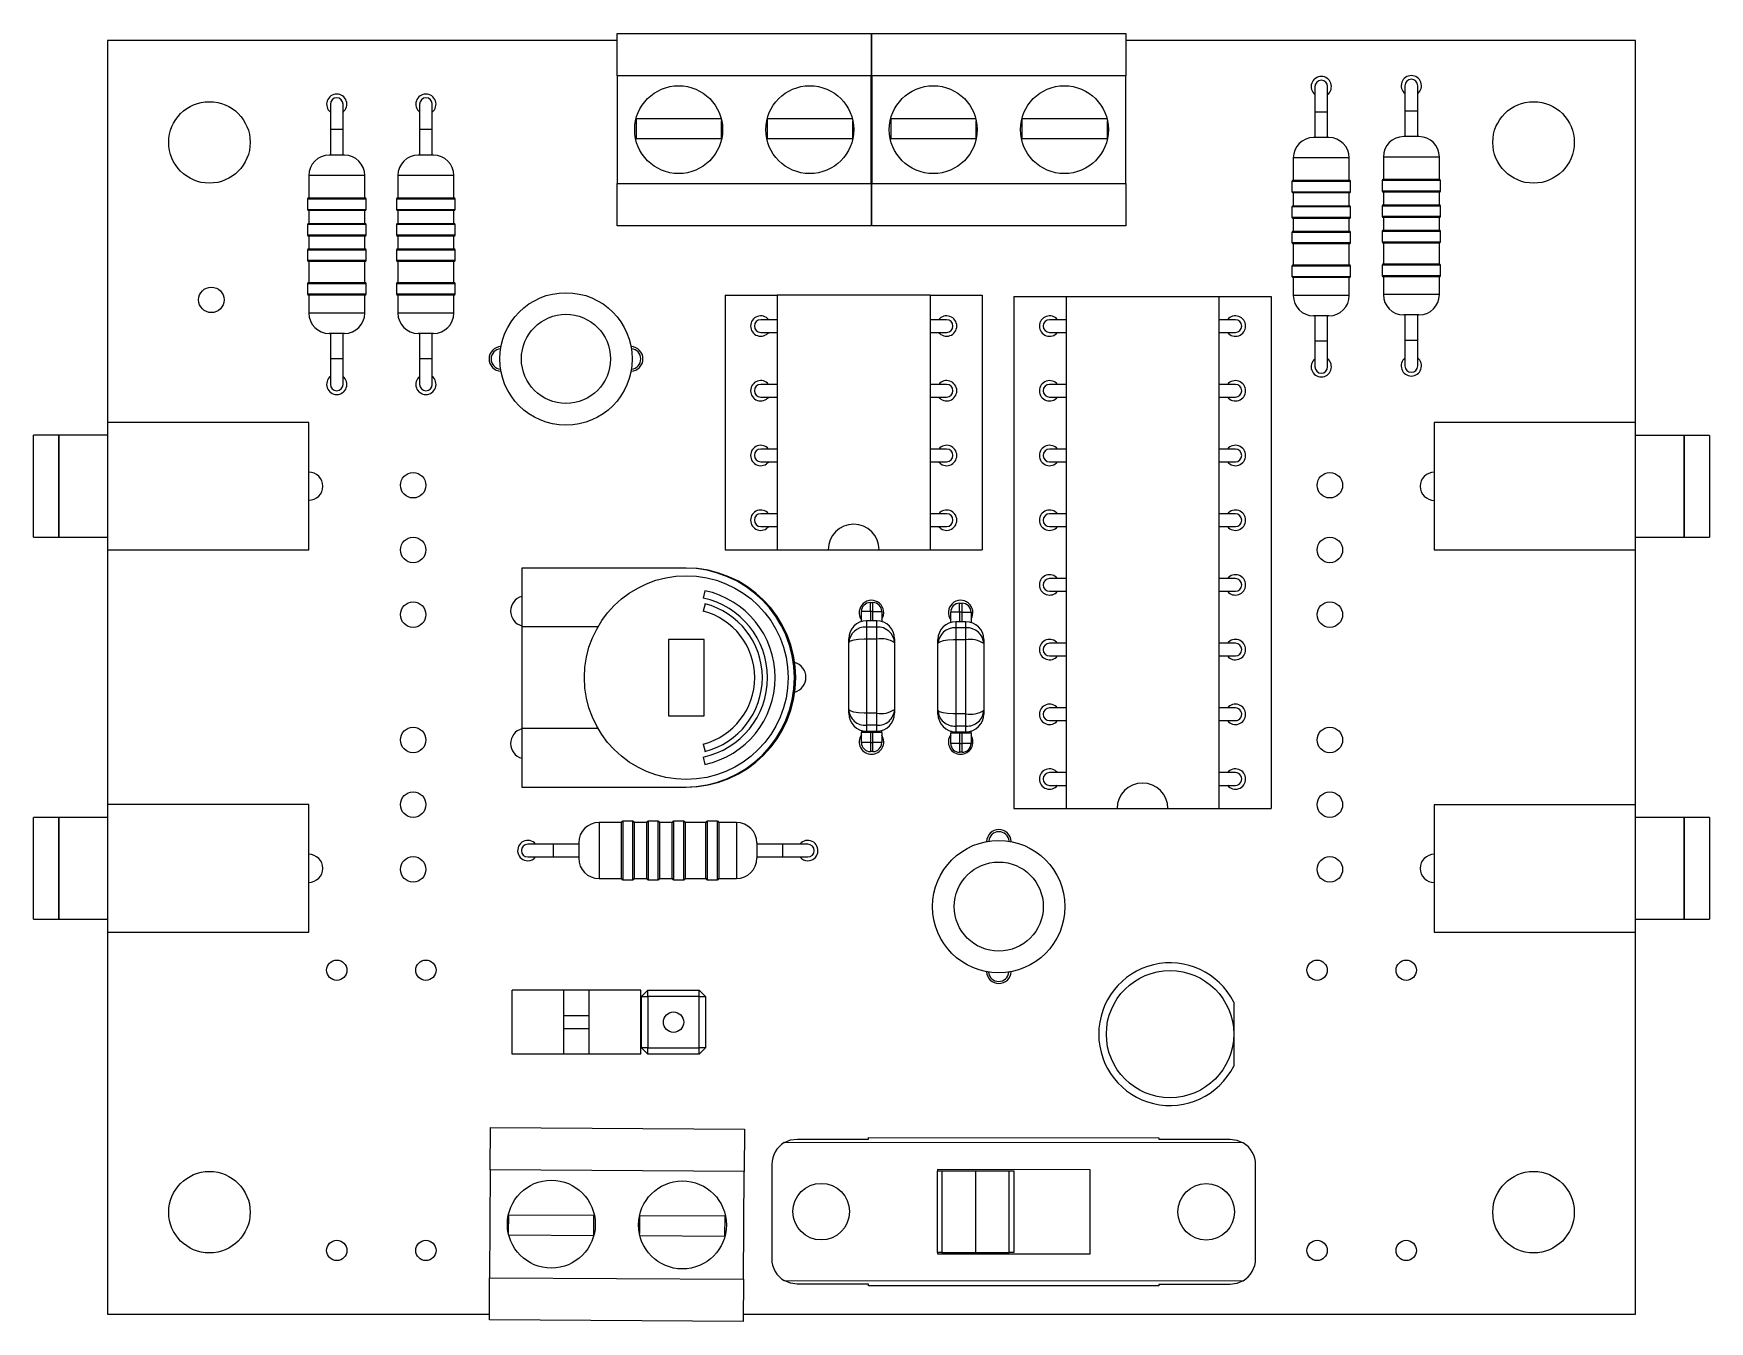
# Model space of a CAD drawing. Extents: x 0 to 119, y 0 to 162.
# Drawn here: x 85.79 to 118.7, y 136.35 to 161.63 of the extents above; entities outside this region: 2.
import ezdxf
from ezdxf.enums import TextEntityAlignment as Align

# ---------------------------------------------------------------- set-up
doc = ezdxf.new("R2010")
doc.units = 0
doc.layers.get('0').update_dxf_attribs({"linetype": 'CONTINUOUS'})

msp = doc.modelspace()

# ---------------------------------------------------------------- linework, layer by layer
at = {"color": 7, "linetype": 'CONTINUOUS'}
for p, q in [((97.248, 161.628), (102.233, 161.628)), ((97.248, 160.8), (97.248, 161.628)), ((102.233, 161.628), (102.233, 160.8)), ((102.248, 160.8), (102.248, 161.628)), ((102.248, 161.628), (107.233, 161.628)), ((107.233, 161.628), (107.233, 160.8)), ((97.248, 161.491), (87.24, 161.491)), ((87.24, 161.491), (87.24, 153.742)), ((102.248, 161.491), (102.233, 161.491)), ((117.24, 161.491), (107.233, 161.491)), ((117.24, 153.74), (117.24, 161.491)), ((102.233, 160.8), (97.248, 160.8)), ((97.248, 160.8), (97.248, 158.681)), ((102.233, 158.681), (102.233, 160.8)), ((107.233, 160.8), (102.248, 160.8)), ((102.248, 160.8), (102.248, 158.681)), ((107.233, 158.681), (107.233, 160.8)), ((112.716, 160.604), (112.716, 160.104)), ((112.966, 160.104), (112.966, 160.604)), ((110.947, 160.586), (110.947, 160.086)), ((111.197, 160.086), (111.197, 160.586)), ((91.615, 160.241), (91.615, 159.741)), ((91.865, 159.741), (91.865, 160.241)), ((93.365, 160.241), (93.365, 159.741)), ((93.615, 159.741), (93.615, 160.241)), ((97.618, 159.956), (97.618, 159.566)), ((99.288, 159.956), (97.618, 159.956)), ((101.863, 159.956), (100.192, 159.956)), ((100.192, 159.956), (100.192, 159.566)), ((104.288, 159.956), (102.618, 159.956)), ((102.618, 159.956), (102.618, 159.566)), ((106.863, 159.956), (105.192, 159.956)), ((105.192, 159.956), (105.192, 159.566)), ((110.947, 160.086), (110.947, 159.586)), ((111.197, 159.586), (111.197, 160.086)), ((112.716, 160.104), (112.716, 159.604)), ((112.966, 159.604), (112.966, 160.104)), ((91.615, 159.741), (91.615, 159.241)), ((91.865, 159.241), (91.865, 159.741)), ((93.365, 159.741), (93.365, 159.241)), ((93.615, 159.241), (93.615, 159.741)), ((99.297, 159.566), (99.297, 159.915)), ((101.872, 159.566), (101.872, 159.915)), ((104.297, 159.566), (104.297, 159.915)), ((106.872, 159.566), (106.872, 159.915)), ((97.618, 159.566), (99.297, 159.566)), ((100.192, 159.566), (101.872, 159.566)), ((102.618, 159.566), (104.297, 159.566)), ((105.192, 159.566), (106.872, 159.566)), ((111.222, 159.586), (110.922, 159.586)), ((112.991, 159.604), (112.691, 159.604)), ((91.89, 159.241), (91.59, 159.241)), ((93.64, 159.241), (93.34, 159.241)), ((110.522, 159.186), (110.522, 158.748)), ((111.622, 158.748), (111.622, 159.186)), ((112.291, 159.204), (112.291, 158.766)), ((113.391, 158.766), (113.391, 159.204)), ((91.19, 158.841), (91.19, 158.402)), ((92.29, 158.402), (92.29, 158.841)), ((92.94, 158.841), (92.94, 158.402)), ((94.04, 158.402), (94.04, 158.841)), ((97.248, 158.681), (102.233, 158.681)), ((97.248, 157.853), (97.248, 158.681)), ((102.233, 158.681), (102.233, 157.853)), ((102.248, 158.681), (107.233, 158.681)), ((102.248, 157.853), (102.248, 158.681)), ((107.233, 158.681), (107.233, 157.853)), ((110.497, 158.723), (110.497, 158.523)), ((110.522, 158.748), (111.622, 158.748)), ((111.647, 158.523), (111.647, 158.723)), ((112.266, 158.741), (112.266, 158.541)), ((112.291, 158.766), (113.391, 158.766)), ((113.416, 158.541), (113.416, 158.741)), ((91.165, 158.377), (91.165, 158.177)), ((91.19, 158.402), (92.29, 158.402)), ((92.315, 158.177), (92.315, 158.377)), ((92.915, 158.377), (92.915, 158.177)), ((92.94, 158.402), (94.04, 158.402)), ((94.065, 158.177), (94.065, 158.377)), ((110.522, 158.498), (110.522, 158.248)), ((111.622, 158.498), (110.522, 158.498)), ((111.622, 158.248), (111.622, 158.498)), ((112.291, 158.516), (112.291, 158.266)), ((113.391, 158.516), (112.291, 158.516)), ((113.391, 158.266), (113.391, 158.516)), ((91.19, 158.152), (91.19, 157.902)), ((92.29, 158.152), (91.19, 158.152)), ((92.29, 157.902), (92.29, 158.152)), ((92.94, 158.152), (92.94, 157.902)), ((94.04, 158.152), (92.94, 158.152)), ((94.04, 157.902), (94.04, 158.152)), ((110.497, 158.223), (110.497, 158.023)), ((110.522, 158.248), (111.622, 158.248)), ((110.522, 157.998), (110.522, 157.748)), ((111.622, 157.998), (110.522, 157.998)), ((111.622, 157.748), (111.622, 157.998)), ((111.647, 158.023), (111.647, 158.223)), ((112.266, 158.241), (112.266, 158.041)), ((112.291, 158.266), (113.391, 158.266)), ((112.291, 158.016), (112.291, 157.766)), ((113.391, 158.016), (112.291, 158.016)), ((113.391, 157.766), (113.391, 158.016)), ((113.416, 158.041), (113.416, 158.241)), ((91.165, 157.877), (91.165, 157.677)), ((91.19, 157.902), (92.29, 157.902)), ((91.19, 157.652), (91.19, 157.402)), ((92.29, 157.652), (91.19, 157.652)), ((92.29, 157.402), (92.29, 157.652)), ((92.315, 157.677), (92.315, 157.877)), ((92.915, 157.877), (92.915, 157.677)), ((92.94, 157.902), (94.04, 157.902)), ((92.94, 157.652), (92.94, 157.402)), ((94.04, 157.652), (92.94, 157.652)), ((94.04, 157.402), (94.04, 157.652)), ((94.065, 157.677), (94.065, 157.877)), ((102.233, 157.853), (97.248, 157.853)), ((107.233, 157.853), (102.248, 157.853)), ((110.497, 157.723), (110.497, 157.523)), ((110.522, 157.748), (111.622, 157.748)), ((111.647, 157.523), (111.647, 157.723)), ((112.266, 157.741), (112.266, 157.541)), ((112.291, 157.766), (113.391, 157.766)), ((113.416, 157.541), (113.416, 157.741)), ((91.165, 157.377), (91.165, 157.177)), ((91.19, 157.402), (92.29, 157.402)), ((92.315, 157.177), (92.315, 157.377)), ((92.915, 157.377), (92.915, 157.177)), ((92.94, 157.402), (94.04, 157.402)), ((94.065, 157.177), (94.065, 157.377)), ((110.522, 157.498), (110.522, 157.086)), ((111.622, 157.498), (110.522, 157.498)), ((111.622, 157.086), (111.622, 157.498)), ((112.291, 157.516), (112.291, 157.104)), ((113.391, 157.516), (112.291, 157.516)), ((113.391, 157.104), (113.391, 157.516)), ((91.19, 157.152), (91.19, 156.741)), ((92.29, 157.152), (91.19, 157.152)), ((92.29, 156.741), (92.29, 157.152)), ((92.94, 157.152), (92.94, 156.741)), ((94.04, 157.152), (92.94, 157.152)), ((94.04, 156.741), (94.04, 157.152)), ((110.497, 157.061), (110.497, 156.861)), ((110.522, 157.086), (111.622, 157.086)), ((111.647, 156.861), (111.647, 157.061)), ((112.266, 157.079), (112.266, 156.879)), ((112.291, 157.104), (113.391, 157.104)), ((113.416, 156.879), (113.416, 157.079)), ((91.165, 156.716), (91.165, 156.516)), ((91.19, 156.741), (92.29, 156.741)), ((92.315, 156.516), (92.315, 156.716)), ((92.915, 156.716), (92.915, 156.516)), ((92.94, 156.741), (94.04, 156.741)), ((94.065, 156.516), (94.065, 156.716)), ((110.522, 156.836), (110.522, 156.486)), ((111.622, 156.836), (110.522, 156.836)), ((111.622, 156.486), (111.622, 156.836)), ((112.291, 156.854), (112.291, 156.504)), ((113.391, 156.854), (112.291, 156.854)), ((113.391, 156.504), (113.391, 156.854)), ((91.19, 156.491), (91.19, 156.141)), ((92.29, 156.491), (91.19, 156.491)), ((92.29, 156.141), (92.29, 156.491)), ((92.94, 156.491), (92.94, 156.141)), ((94.04, 156.491), (92.94, 156.491)), ((94.04, 156.141), (94.04, 156.491)), ((99.365, 156.495), (99.365, 151.495)), ((99.365, 156.495), (100.39, 156.495)), ((100.39, 156.496), (103.39, 156.496)), ((100.39, 156.496), (100.39, 151.496)), ((103.39, 156.496), (103.39, 151.496)), ((103.39, 156.495), (104.415, 156.495)), ((104.415, 156.495), (104.415, 151.495)), ((105.036, 156.464), (106.061, 156.464)), ((105.036, 156.464), (105.036, 146.414)), ((106.061, 156.465), (109.061, 156.465)), ((106.061, 156.465), (106.061, 146.415)), ((109.061, 156.465), (109.061, 146.415)), ((109.061, 156.464), (110.086, 156.464)), ((110.086, 156.464), (110.086, 146.414)), ((100.39, 156.011), (100.065, 156.011)), ((103.715, 156.011), (103.39, 156.011)), ((106.061, 156.01), (105.736, 156.01)), ((109.386, 156.01), (109.061, 156.01)), ((111.222, 156.086), (110.922, 156.086)), ((110.947, 156.086), (110.947, 155.586)), ((111.197, 155.586), (111.197, 156.086)), ((112.991, 156.104), (112.691, 156.104)), ((112.716, 156.104), (112.716, 155.604)), ((112.966, 155.604), (112.966, 156.104)), ((91.89, 155.741), (91.59, 155.741)), ((91.615, 155.741), (91.615, 155.241)), ((91.865, 155.241), (91.865, 155.741)), ((93.64, 155.741), (93.34, 155.741)), ((93.365, 155.741), (93.365, 155.241)), ((93.615, 155.241), (93.615, 155.741)), ((100.065, 155.761), (100.39, 155.761)), ((103.39, 155.761), (103.715, 155.761)), ((105.736, 155.76), (106.061, 155.76)), ((109.061, 155.76), (109.386, 155.76)), ((110.947, 155.586), (110.947, 155.086)), ((111.197, 155.086), (111.197, 155.586)), ((112.716, 155.604), (112.716, 155.104)), ((112.966, 155.104), (112.966, 155.604)), ((91.615, 155.241), (91.615, 154.741)), ((91.865, 154.741), (91.865, 155.241)), ((93.365, 155.241), (93.365, 154.741)), ((93.615, 154.741), (93.615, 155.241)), ((100.39, 154.741), (100.065, 154.741)), ((103.715, 154.741), (103.39, 154.741)), ((106.061, 154.74), (105.736, 154.74)), ((109.386, 154.74), (109.061, 154.74)), ((100.065, 154.491), (100.39, 154.491)), ((103.39, 154.491), (103.715, 154.491)), ((105.736, 154.49), (106.061, 154.49)), ((109.061, 154.49), (109.386, 154.49)), ((86.285, 153.742), (85.785, 153.742)), ((85.785, 151.742), (85.785, 153.742)), ((86.285, 151.742), (86.285, 153.742)), ((87.24, 153.742), (86.29, 153.742)), ((86.29, 151.742), (86.29, 153.742)), ((91.19, 153.992), (87.24, 153.992)), ((87.24, 153.992), (87.24, 151.492)), ((91.19, 151.492), (91.19, 153.992)), ((117.24, 153.99), (113.29, 153.99)), ((113.29, 153.99), (113.29, 151.49)), ((117.24, 151.49), (117.24, 153.99)), ((118.19, 153.74), (117.24, 153.74)), ((118.19, 153.74), (118.19, 151.74)), ((118.695, 153.74), (118.195, 153.74)), ((118.195, 153.74), (118.195, 151.74)), ((118.695, 153.74), (118.695, 151.74)), ((100.39, 153.471), (100.065, 153.471)), ((103.715, 153.471), (103.39, 153.471)), ((106.061, 153.47), (105.736, 153.47)), ((109.386, 153.47), (109.061, 153.47)), ((100.065, 153.221), (100.39, 153.221)), ((103.39, 153.221), (103.715, 153.221)), ((105.736, 153.22), (106.061, 153.22)), ((109.061, 153.22), (109.386, 153.22)), ((100.39, 152.201), (100.065, 152.201)), ((103.715, 152.201), (103.39, 152.201)), ((106.061, 152.2), (105.736, 152.2)), ((109.386, 152.2), (109.061, 152.2)), ((85.785, 151.742), (86.285, 151.742)), ((86.29, 151.742), (87.24, 151.742)), ((87.24, 151.742), (87.24, 146.241)), ((100.065, 151.951), (100.39, 151.951)), ((103.39, 151.951), (103.715, 151.951)), ((105.736, 151.95), (106.061, 151.95)), ((109.061, 151.95), (109.386, 151.95)), ((117.24, 151.74), (118.19, 151.74)), ((117.24, 146.24), (117.24, 151.74)), ((118.195, 151.74), (118.695, 151.74)), ((87.24, 151.492), (91.19, 151.492)), ((99.365, 151.495), (100.765, 151.495)), ((100.39, 151.496), (101.39, 151.496)), ((100.765, 151.496), (100.765, 151.495)), ((100.765, 151.495), (101.39, 151.495)), ((101.39, 151.496), (102.39, 151.496)), ((102.39, 151.496), (103.39, 151.496)), ((102.39, 151.495), (103.015, 151.495)), ((103.015, 151.496), (103.015, 151.495)), ((103.015, 151.495), (104.415, 151.495)), ((113.29, 151.49), (117.24, 151.49)), ((98.577, 151.135), (95.372, 151.135)), ((95.372, 151.135), (95.372, 149.985)), ((98.602, 151.135), (98.577, 151.135)), ((106.061, 150.93), (105.736, 150.93)), ((109.386, 150.93), (109.061, 150.93)), ((98.971, 150.433), (98.934, 150.288)), ((98.968, 150.691), (98.936, 150.544)), ((102.218, 150.284), (102.218, 150.459)), ((102.218, 150.459), (102.268, 150.459)), ((102.268, 150.284), (102.268, 150.459)), ((103.97, 150.269), (103.97, 150.444)), ((103.97, 150.444), (104.02, 150.444)), ((104.02, 150.269), (104.02, 150.444)), ((105.736, 150.68), (106.061, 150.68)), ((109.061, 150.68), (109.386, 150.68)), ((102.218, 150.284), (102.043, 150.284)), ((102.043, 150.084), (102.043, 150.284)), ((102.343, 150.098), (102.143, 150.098)), ((102.268, 150.284), (102.218, 150.284)), ((102.268, 150.284), (102.443, 150.284)), ((102.443, 150.284), (102.443, 150.084)), ((103.97, 150.269), (103.795, 150.269)), ((103.795, 150.069), (103.795, 150.269)), ((104.095, 150.083), (103.895, 150.083)), ((104.02, 150.269), (103.97, 150.269)), ((104.02, 150.269), (104.195, 150.269)), ((104.195, 150.269), (104.195, 150.069)), ((95.372, 149.985), (96.87, 149.985)), ((95.372, 149.985), (95.372, 147.985)), ((101.793, 149.668), (101.793, 149.748)), ((102.143, 149.977), (102.143, 149.741)), ((102.343, 149.977), (102.143, 149.977)), ((102.343, 149.741), (102.143, 149.741)), ((102.143, 149.741), (102.143, 148.287)), ((102.343, 149.741), (102.343, 149.977)), ((102.343, 148.287), (102.343, 149.741)), ((102.693, 149.748), (102.693, 149.668)), ((103.895, 149.963), (103.895, 149.726)), ((104.095, 149.963), (103.895, 149.963)), ((104.095, 149.726), (104.095, 149.963)), ((98.952, 149.735), (98.252, 149.735)), ((98.252, 149.735), (98.252, 148.235)), ((98.952, 148.235), (98.952, 149.735)), ((101.793, 148.361), (101.793, 149.668)), ((102.693, 149.668), (102.693, 148.361)), ((103.545, 149.653), (103.545, 149.733)), ((103.545, 148.346), (103.545, 149.653)), ((104.095, 149.726), (103.895, 149.726)), ((103.895, 149.726), (103.895, 148.272)), ((104.095, 148.272), (104.095, 149.726)), ((104.445, 149.733), (104.445, 149.653)), ((104.445, 149.653), (104.445, 148.346)), ((106.061, 149.66), (105.736, 149.66)), ((109.386, 149.66), (109.061, 149.66)), ((105.736, 149.41), (106.061, 149.41)), ((109.061, 149.41), (109.386, 149.41)), ((98.252, 148.235), (98.952, 148.235)), ((101.793, 148.284), (101.793, 148.361)), ((102.343, 148.287), (102.143, 148.287)), ((102.143, 148.287), (102.143, 148.049)), ((102.343, 148.049), (102.343, 148.287)), ((102.693, 148.361), (102.693, 148.284)), ((103.545, 148.27), (103.545, 148.346)), ((104.095, 148.272), (103.895, 148.272)), ((103.895, 148.272), (103.895, 148.034)), ((104.095, 148.034), (104.095, 148.272)), ((104.445, 148.346), (104.445, 148.27)), ((106.061, 148.39), (105.736, 148.39)), ((105.736, 148.14), (106.061, 148.14)), ((109.386, 148.39), (109.061, 148.39)), ((109.061, 148.14), (109.386, 148.14)), ((95.372, 147.985), (95.372, 146.835)), ((96.87, 147.985), (95.372, 147.985)), ((102.043, 147.949), (102.043, 147.908)), ((102.218, 147.908), (102.043, 147.908)), ((102.043, 147.708), (102.043, 147.908)), ((102.343, 148.049), (102.143, 148.049)), ((102.143, 147.934), (102.343, 147.934)), ((102.268, 147.908), (102.218, 147.908)), ((102.218, 147.908), (102.218, 147.708)), ((102.443, 147.908), (102.268, 147.908)), ((102.268, 147.708), (102.268, 147.908)), ((102.443, 147.908), (102.443, 147.949)), ((102.443, 147.908), (102.443, 147.708)), ((103.795, 147.934), (103.795, 147.894)), ((103.97, 147.894), (103.795, 147.894)), ((103.795, 147.694), (103.795, 147.894)), ((104.095, 148.034), (103.895, 148.034)), ((103.895, 147.92), (104.095, 147.92)), ((104.02, 147.894), (103.97, 147.894)), ((103.97, 147.894), (103.97, 147.694)), ((104.195, 147.894), (104.02, 147.894)), ((104.02, 147.694), (104.02, 147.894)), ((104.195, 147.894), (104.195, 147.934)), ((104.195, 147.894), (104.195, 147.694)), ((98.934, 147.681), (98.971, 147.536)), ((102.218, 147.708), (102.043, 147.708)), ((102.218, 147.708), (102.218, 147.533)), ((102.218, 147.708), (102.268, 147.708)), ((102.268, 147.533), (102.218, 147.533)), ((102.268, 147.533), (102.268, 147.708)), ((102.443, 147.708), (102.268, 147.708)), ((103.97, 147.694), (103.795, 147.694)), ((103.97, 147.694), (103.97, 147.519)), ((103.97, 147.694), (104.02, 147.694)), ((104.02, 147.519), (103.97, 147.519)), ((104.195, 147.694), (104.02, 147.694)), ((104.02, 147.519), (104.02, 147.694)), ((98.936, 147.425), (98.968, 147.278)), ((106.061, 147.12), (105.736, 147.12)), ((109.386, 147.12), (109.061, 147.12)), ((95.372, 146.835), (98.577, 146.835)), ((98.577, 146.835), (98.602, 146.835)), ((105.736, 146.87), (106.061, 146.87)), ((109.061, 146.87), (109.386, 146.87)), ((91.19, 146.491), (87.24, 146.491)), ((87.24, 146.491), (87.24, 143.991)), ((91.19, 143.991), (91.19, 146.491)), ((117.24, 146.49), (113.29, 146.49)), ((113.29, 146.49), (113.29, 143.99)), ((117.24, 143.99), (117.24, 146.49)), ((86.285, 146.241), (85.785, 146.241)), ((85.785, 144.241), (85.785, 146.241)), ((86.285, 144.241), (86.285, 146.241)), ((87.24, 146.241), (86.29, 146.241)), ((86.29, 144.241), (86.29, 146.241)), ((97.329, 146.14), (96.89, 146.14)), ((97.329, 145.04), (97.329, 146.14)), ((97.554, 146.165), (97.354, 146.165)), ((97.829, 146.14), (97.579, 146.14)), ((97.579, 146.14), (97.579, 145.04)), ((97.829, 145.04), (97.829, 146.14)), ((98.054, 146.165), (97.854, 146.165)), ((98.329, 146.14), (98.079, 146.14)), ((98.079, 146.14), (98.079, 145.04)), ((98.329, 145.04), (98.329, 146.14)), ((98.554, 146.165), (98.354, 146.165)), ((98.99, 146.14), (98.579, 146.14)), ((98.579, 146.14), (98.579, 145.04)), ((98.99, 145.04), (98.99, 146.14)), ((99.215, 146.165), (99.015, 146.165)), ((99.59, 146.14), (99.24, 146.14)), ((99.24, 146.14), (99.24, 145.04)), ((105.036, 146.414), (106.436, 146.414)), ((106.061, 146.415), (107.061, 146.415)), ((106.436, 146.415), (106.436, 146.414)), ((106.436, 146.414), (107.061, 146.414)), ((107.061, 146.415), (108.061, 146.415)), ((108.061, 146.415), (109.061, 146.415)), ((108.061, 146.414), (108.686, 146.414)), ((108.686, 146.415), (108.686, 146.414)), ((108.686, 146.414), (110.086, 146.414)), ((118.19, 146.24), (117.24, 146.24)), ((118.19, 146.24), (118.19, 144.24)), ((118.695, 146.24), (118.195, 146.24)), ((118.195, 146.24), (118.195, 144.24)), ((118.695, 146.24), (118.695, 144.24)), ((95.99, 145.715), (95.49, 145.715)), ((95.49, 145.465), (95.99, 145.465)), ((96.49, 145.715), (95.99, 145.715)), ((95.99, 145.465), (96.49, 145.465)), ((96.49, 145.74), (96.49, 145.44)), ((99.99, 145.74), (99.99, 145.44)), ((100.49, 145.715), (99.99, 145.715)), ((99.99, 145.465), (100.49, 145.465)), ((100.99, 145.715), (100.49, 145.715)), ((100.49, 145.465), (100.99, 145.465)), ((96.89, 145.04), (97.329, 145.04)), ((97.354, 145.015), (97.554, 145.015)), ((97.579, 145.04), (97.829, 145.04)), ((97.854, 145.015), (98.054, 145.015)), ((98.079, 145.04), (98.329, 145.04)), ((98.354, 145.015), (98.554, 145.015)), ((98.579, 145.04), (98.99, 145.04)), ((99.015, 145.015), (99.215, 145.015)), ((99.24, 145.04), (99.59, 145.04)), ((85.785, 144.241), (86.285, 144.241)), ((86.29, 144.241), (87.24, 144.241)), ((87.24, 144.241), (87.24, 136.491)), ((117.24, 144.24), (118.19, 144.24)), ((117.24, 136.491), (117.24, 144.24)), ((118.195, 144.24), (118.695, 144.24)), ((87.24, 143.991), (91.19, 143.991)), ((113.29, 143.99), (117.24, 143.99)), ((95.185, 141.593), (95.185, 142.848)), ((96.198, 142.848), (95.185, 142.848)), ((96.198, 141.593), (96.198, 142.848)), ((96.698, 142.848), (96.198, 142.848)), ((96.698, 141.593), (96.698, 142.848)), ((97.71, 142.848), (96.698, 142.848)), ((97.71, 141.593), (97.71, 142.848)), ((97.725, 142.723), (97.85, 142.848)), ((97.85, 142.723), (97.85, 142.848)), ((97.85, 142.848), (98.855, 142.848)), ((98.855, 142.848), (98.98, 142.723)), ((98.855, 142.723), (98.855, 142.848)), ((97.725, 141.718), (97.725, 142.723)), ((97.725, 142.723), (97.85, 142.723)), ((97.85, 142.723), (97.85, 141.718)), ((98.855, 142.723), (97.85, 142.723)), ((98.855, 141.718), (98.855, 142.723)), ((98.855, 142.723), (98.98, 142.723)), ((98.98, 142.723), (98.98, 141.718)), ((109.352, 142.616), (109.352, 141.986)), ((96.698, 142.346), (96.198, 142.346)), ((96.198, 142.096), (96.698, 142.096)), ((109.352, 141.986), (109.352, 141.355)), ((96.198, 141.593), (95.185, 141.593)), ((96.698, 141.593), (96.198, 141.593)), ((97.71, 141.593), (96.698, 141.593)), ((97.85, 141.593), (97.725, 141.718)), ((97.85, 141.718), (97.725, 141.718)), ((97.85, 141.593), (97.85, 141.718)), ((97.85, 141.718), (98.855, 141.718)), ((98.855, 141.593), (97.85, 141.593)), ((98.855, 141.593), (98.855, 141.718)), ((98.98, 141.718), (98.855, 141.718)), ((98.98, 141.718), (98.855, 141.593)), ((94.754, 139.323), (94.759, 140.151)), ((94.759, 140.151), (99.744, 140.121)), ((99.744, 140.121), (99.739, 139.293)), ((100.784, 139.927), (102.184, 139.927)), ((102.184, 139.957), (107.884, 139.954)), ((107.884, 139.924), (109.284, 139.923)), ((109.539, 139.853), (100.529, 139.858)), ((94.754, 139.323), (94.742, 137.204)), ((99.739, 139.293), (94.754, 139.323)), ((99.727, 137.174), (99.739, 139.293)), ((100.283, 139.428), (100.282, 137.578)), ((103.533, 139.326), (103.533, 139.301)), ((106.533, 139.324), (103.533, 139.326)), ((103.533, 137.701), (103.533, 139.301)), ((103.621, 139.301), (103.62, 137.701)), ((103.621, 139.301), (104.283, 139.3)), ((104.283, 139.3), (104.283, 137.7)), ((104.283, 139.3), (104.945, 139.3)), ((104.945, 137.7), (104.945, 139.3)), ((105.033, 139.3), (105.033, 137.7)), ((106.533, 137.674), (106.533, 139.324)), ((109.782, 137.573), (109.783, 139.423)), ((95.11, 138.436), (95.108, 138.086)), ((96.789, 138.426), (95.11, 138.436)), ((96.787, 138.036), (96.789, 138.426)), ((97.685, 138.421), (97.682, 138.071)), ((99.364, 138.411), (97.685, 138.421)), ((99.362, 138.021), (99.364, 138.411)), ((95.117, 138.046), (96.787, 138.036)), ((97.67, 138.208), (97.669, 138.159)), ((97.692, 138.031), (99.362, 138.021)), ((103.533, 137.701), (103.533, 137.676)), ((103.533, 137.676), (106.533, 137.674)), ((103.62, 137.701), (104.283, 137.7)), ((104.283, 137.7), (104.945, 137.7)), ((94.737, 136.376), (94.742, 137.204)), ((94.742, 137.204), (99.727, 137.174)), ((99.727, 137.174), (99.722, 136.346)), ((100.527, 137.148), (109.537, 137.143)), ((102.182, 137.077), (100.782, 137.077)), ((107.882, 137.044), (102.182, 137.047)), ((109.282, 137.073), (107.882, 137.074)), ((87.24, 136.491), (94.738, 136.491)), ((99.722, 136.346), (94.737, 136.376)), ((99.723, 136.491), (117.24, 136.491))]:
    msp.add_line(p, q, dxfattribs=at)
at = {"color": 8, "linetype": 'CONTINUOUS'}
for p, q in [((111.197, 160.086), (110.947, 160.086)), ((112.966, 160.104), (112.716, 160.104)), ((91.865, 159.741), (91.615, 159.741)), ((93.615, 159.741), (93.365, 159.741)), ((111.622, 159.186), (110.522, 159.186)), ((113.391, 159.204), (112.291, 159.204)), ((92.29, 158.841), (91.19, 158.841)), ((94.04, 158.841), (92.94, 158.841)), ((111.647, 158.723), (110.497, 158.723)), ((113.416, 158.741), (112.266, 158.741)), ((92.315, 158.377), (91.165, 158.377)), ((94.065, 158.377), (92.915, 158.377)), ((110.497, 158.523), (111.647, 158.523)), ((112.266, 158.541), (113.416, 158.541)), ((91.165, 158.177), (92.315, 158.177)), ((92.915, 158.177), (94.065, 158.177)), ((111.647, 158.223), (110.497, 158.223)), ((110.497, 158.023), (111.647, 158.023)), ((113.416, 158.241), (112.266, 158.241)), ((112.266, 158.041), (113.416, 158.041)), ((92.315, 157.877), (91.165, 157.877)), ((91.165, 157.677), (92.315, 157.677)), ((94.065, 157.877), (92.915, 157.877)), ((92.915, 157.677), (94.065, 157.677)), ((111.647, 157.723), (110.497, 157.723)), ((113.416, 157.741), (112.266, 157.741)), ((92.315, 157.377), (91.165, 157.377)), ((94.065, 157.377), (92.915, 157.377)), ((110.497, 157.523), (111.647, 157.523)), ((112.266, 157.541), (113.416, 157.541)), ((91.165, 157.177), (92.315, 157.177)), ((92.915, 157.177), (94.065, 157.177)), ((111.647, 157.061), (110.497, 157.061)), ((113.416, 157.079), (112.266, 157.079)), ((92.315, 156.716), (91.165, 156.716)), ((94.065, 156.716), (92.915, 156.716)), ((110.497, 156.861), (111.647, 156.861)), ((112.266, 156.879), (113.416, 156.879)), ((91.165, 156.516), (92.315, 156.516)), ((92.915, 156.516), (94.065, 156.516)), ((111.622, 156.486), (110.522, 156.486)), ((113.391, 156.504), (112.291, 156.504)), ((92.29, 156.141), (91.19, 156.141)), ((94.04, 156.141), (92.94, 156.141)), ((111.197, 155.586), (110.947, 155.586)), ((112.966, 155.604), (112.716, 155.604)), ((91.865, 155.241), (91.615, 155.241)), ((93.615, 155.241), (93.365, 155.241)), ((102.043, 150.084), (102.045, 150.084)), ((102.143, 150.098), (102.143, 149.977)), ((102.218, 150.284), (102.218, 150.098)), ((102.268, 150.098), (102.268, 150.284)), ((102.343, 149.977), (102.343, 150.098)), ((102.443, 150.084), (102.441, 150.084)), ((103.795, 150.069), (103.797, 150.069)), ((103.895, 150.083), (103.895, 149.963)), ((103.97, 150.269), (103.97, 150.083)), ((104.02, 150.083), (104.02, 150.269)), ((104.095, 149.963), (104.095, 150.083)), ((104.195, 150.069), (104.193, 150.069)), ((102.143, 148.049), (102.143, 147.934)), ((102.218, 147.908), (102.218, 147.934)), ((102.268, 147.934), (102.268, 147.908)), ((102.343, 147.934), (102.343, 148.049)), ((103.895, 148.034), (103.895, 147.92)), ((103.97, 147.894), (103.97, 147.92)), ((104.02, 147.92), (104.02, 147.894)), ((104.095, 147.92), (104.095, 148.034)), ((96.89, 146.14), (96.89, 145.04)), ((97.354, 146.165), (97.354, 145.015)), ((97.554, 145.015), (97.554, 146.165)), ((97.854, 146.165), (97.854, 145.015)), ((98.054, 145.015), (98.054, 146.165)), ((98.354, 146.165), (98.354, 145.015)), ((98.554, 145.015), (98.554, 146.165)), ((99.015, 146.165), (99.015, 145.015)), ((99.215, 145.015), (99.215, 146.165)), ((99.59, 146.14), (99.59, 145.04)), ((95.99, 145.715), (95.99, 145.465)), ((100.49, 145.715), (100.49, 145.465))]:
    msp.add_line(p, q, dxfattribs=at)
at = {"color": 7, "linetype": 'CONTINUOUS'}
for points in [[(102.143, 149.741), (102.095, 149.74), (101.984, 149.733), (101.895, 149.72), (101.824, 149.698), (101.794, 149.674), (101.793, 149.668), (101.793, 149.668)], [(103.895, 149.726), (103.848, 149.725), (103.736, 149.718), (103.647, 149.705), (103.576, 149.683), (103.546, 149.659), (103.545, 149.654), (103.545, 149.653)], [(102.143, 148.287), (102.095, 148.287), (101.983, 148.295), (101.895, 148.308), (101.824, 148.33), (101.794, 148.355), (101.793, 148.36), (101.793, 148.361)], [(103.895, 148.272), (103.847, 148.273), (103.735, 148.28), (103.647, 148.294), (103.576, 148.315), (103.546, 148.34), (103.545, 148.346), (103.545, 148.346)], [(100.529, 139.858), (100.651, 139.91), (100.784, 139.927)], [(102.184, 139.927), (102.184, 139.933), (102.184, 139.939), (102.184, 139.945), (102.184, 139.949), (102.184, 139.952), (102.184, 139.955), (102.184, 139.956), (102.184, 139.957)], [(107.884, 139.954), (107.884, 139.953), (107.884, 139.952), (107.884, 139.949), (107.884, 139.946), (107.884, 139.941), (107.884, 139.936), (107.884, 139.93), (107.884, 139.924)], [(109.284, 139.923), (109.417, 139.905), (109.539, 139.853)], [(103.533, 139.301), (103.536, 139.301), (103.542, 139.301), (103.553, 139.301), (103.566, 139.301), (103.581, 139.301), (103.596, 139.301), (103.61, 139.301), (103.621, 139.301)], [(104.945, 139.3), (104.957, 139.3), (104.971, 139.3), (104.986, 139.3), (105.001, 139.3), (105.014, 139.3), (105.024, 139.3), (105.031, 139.3), (105.033, 139.3)], [(103.62, 137.701), (103.609, 137.701), (103.595, 137.701), (103.58, 137.701), (103.565, 137.701), (103.552, 137.701), (103.542, 137.701), (103.535, 137.701), (103.533, 137.701)], [(105.033, 137.7), (105.03, 137.7), (105.024, 137.7), (105.013, 137.7), (105, 137.7), (104.985, 137.7), (104.97, 137.7), (104.956, 137.7), (104.945, 137.7)], [(100.782, 137.077), (100.649, 137.096), (100.527, 137.148)], [(102.182, 137.047), (102.182, 137.047), (102.182, 137.049), (102.182, 137.051), (102.182, 137.054), (102.182, 137.059), (102.182, 137.064), (102.182, 137.07), (102.182, 137.077)], [(107.882, 137.074), (107.882, 137.067), (107.882, 137.061), (107.882, 137.056), (107.882, 137.051), (107.882, 137.048), (107.882, 137.046), (107.882, 137.044), (107.882, 137.044)], [(109.537, 137.143), (109.415, 137.091), (109.282, 137.073)]]:
    msp.add_lwpolyline(points, dxfattribs=at)
for centre, radius in [((98.453, 159.741), 0.863), ((101.028, 159.741), 0.863), ((103.453, 159.741), 0.863), ((106.028, 159.741), 0.863), ((89.24, 159.49), 0.8), ((115.24, 159.49), 0.8), ((89.278, 156.4), 0.25), ((96.241, 155.241), 1.3), ((96.241, 155.241), 0.875), ((93.24, 152.761), 0.25), ((111.241, 152.761), 0.25), ((93.24, 151.491), 0.25), ((111.241, 151.491), 0.25), ((98.602, 148.985), 2), ((93.24, 150.221), 0.25), ((111.241, 150.221), 0.25), ((93.24, 147.761), 0.25), ((111.241, 147.761), 0.25), ((93.24, 146.491), 0.25), ((111.241, 146.491), 0.25), ((93.24, 145.221), 0.25), ((104.739, 144.49), 1.3), ((111.241, 145.221), 0.25), ((104.739, 144.49), 0.875), ((91.74, 143.241), 0.199), ((93.49, 143.241), 0.199), ((108.102, 141.986), 1.25), ((110.99, 143.241), 0.199), ((112.74, 143.241), 0.199), ((98.353, 142.221), 0.2), ((89.24, 138.491), 0.8), ((115.24, 138.491), 0.8), ((95.953, 138.256), 0.863), ((98.528, 138.241), 0.863), ((101.253, 138.502), 0.555), ((108.813, 138.498), 0.555), ((91.74, 137.74), 0.199), ((93.49, 137.74), 0.199), ((110.99, 137.74), 0.199), ((112.74, 137.74), 0.199)]:
    msp.add_circle(centre, radius, dxfattribs=at)
for centre, radius, start, end in [((111.072, 160.586), 0.199, 308.8227, 231.1773), ((111.072, 160.586), 0.125, 0, 180), ((112.841, 160.604), 0.199, 308.8227, 231.1773), ((112.841, 160.604), 0.125, 0, 180), ((91.74, 160.241), 0.199, 308.8227, 231.1773), ((91.74, 160.241), 0.125, 0, 180), ((93.49, 160.241), 0.199, 308.8227, 231.1773), ((93.49, 160.241), 0.125, 0, 180), ((110.922, 159.186), 0.4, 90, 180), ((111.222, 159.186), 0.4, 0, 90), ((112.691, 159.204), 0.4, 90, 180), ((112.991, 159.204), 0.4, 0, 90), ((91.59, 158.841), 0.4, 90, 180), ((91.89, 158.841), 0.4, 0, 90), ((93.34, 158.841), 0.4, 90, 180), ((93.64, 158.841), 0.4, 0, 90), ((110.522, 158.723), 0.025, 90, 180), ((111.622, 158.723), 0.025, 0, 90), ((112.291, 158.741), 0.025, 90, 180), ((113.391, 158.741), 0.025, 0, 90), ((91.19, 158.377), 0.025, 90, 180), ((92.29, 158.377), 0.025, 0, 90), ((92.94, 158.377), 0.025, 90, 180), ((94.04, 158.377), 0.025, 0, 90), ((110.522, 158.523), 0.025, 180, 270), ((111.622, 158.523), 0.025, 270, 0), ((112.291, 158.541), 0.025, 180, 270), ((113.391, 158.541), 0.025, 270, 0), ((91.19, 158.177), 0.025, 180, 270), ((92.29, 158.177), 0.025, 270, 0), ((92.94, 158.177), 0.025, 180, 270), ((94.04, 158.177), 0.025, 270, 0), ((110.522, 158.223), 0.025, 90, 180), ((110.522, 158.023), 0.025, 180, 270), ((111.622, 158.223), 0.025, 0, 90), ((111.622, 158.023), 0.025, 270, 0), ((112.291, 158.241), 0.025, 90, 180), ((112.291, 158.041), 0.025, 180, 270), ((113.391, 158.241), 0.025, 0, 90), ((113.391, 158.041), 0.025, 270, 0), ((91.19, 157.877), 0.025, 90, 180), ((91.19, 157.677), 0.025, 180, 270), ((92.29, 157.877), 0.025, 0, 90), ((92.29, 157.677), 0.025, 270, 0), ((92.94, 157.877), 0.025, 90, 180), ((92.94, 157.677), 0.025, 180, 270), ((94.04, 157.877), 0.025, 0, 90), ((94.04, 157.677), 0.025, 270, 0), ((110.522, 157.723), 0.025, 90, 180), ((111.622, 157.723), 0.025, 0, 90), ((112.291, 157.741), 0.025, 90, 180), ((113.391, 157.741), 0.025, 0, 90), ((91.19, 157.377), 0.025, 90, 180), ((92.29, 157.377), 0.025, 0, 90), ((92.94, 157.377), 0.025, 90, 180), ((94.04, 157.377), 0.025, 0, 90), ((110.522, 157.523), 0.025, 180, 270), ((111.622, 157.523), 0.025, 270, 0), ((112.291, 157.541), 0.025, 180, 270), ((113.391, 157.541), 0.025, 270, 0), ((91.19, 157.177), 0.025, 180, 270), ((92.29, 157.177), 0.025, 270, 0), ((92.94, 157.177), 0.025, 180, 270), ((94.04, 157.177), 0.025, 270, 0), ((110.522, 157.061), 0.025, 90, 180), ((111.622, 157.061), 0.025, 0, 90), ((112.291, 157.079), 0.025, 90, 180), ((113.391, 157.079), 0.025, 0, 90), ((91.19, 156.716), 0.025, 90, 180), ((92.29, 156.716), 0.025, 0, 90), ((92.94, 156.716), 0.025, 90, 180), ((94.04, 156.716), 0.025, 0, 90), ((110.522, 156.861), 0.025, 180, 270), ((111.622, 156.861), 0.025, 270, 0), ((112.291, 156.879), 0.025, 180, 270), ((113.391, 156.879), 0.025, 270, 0), ((91.19, 156.516), 0.025, 180, 270), ((92.29, 156.516), 0.025, 270, 0), ((92.94, 156.516), 0.025, 180, 270), ((94.04, 156.516), 0.025, 270, 0), ((110.922, 156.486), 0.4, 180, 270), ((111.222, 156.486), 0.4, 270, 0), ((112.691, 156.504), 0.4, 180, 270), ((112.991, 156.504), 0.4, 270, 0), ((91.59, 156.141), 0.4, 180, 270), ((91.89, 156.141), 0.4, 270, 0), ((93.34, 156.141), 0.4, 180, 270), ((93.64, 156.141), 0.4, 270, 0), ((100.065, 155.886), 0.2, 38.6822, 180), ((100.065, 155.886), 0.125, 90.0001, 269.9999), ((103.715, 155.886), 0.2, 0, 141.3178), ((103.715, 155.886), 0.125, 270.0001, 89.9999), ((105.736, 155.885), 0.2, 38.6822, 180), ((105.736, 155.885), 0.125, 90.0002, 269.9998), ((109.386, 155.885), 0.2, 0, 141.3178), ((109.386, 155.885), 0.125, 270, 90), ((100.065, 155.886), 0.2, 180, 321.3178), ((103.715, 155.886), 0.2, 218.6822, 0), ((105.736, 155.885), 0.2, 180, 321.3178), ((109.386, 155.885), 0.2, 218.6822, 0), ((94.971, 155.241), 0.241, 91.7647, 268.2353), ((94.971, 155.241), 0.2, 94.1881, 265.8119), ((97.511, 155.241), 0.241, 271.7647, 88.2353), ((97.511, 155.241), 0.2, 0, 85.8119), ((97.511, 155.241), 0.2, 274.1881, 0), ((111.072, 155.086), 0.199, 128.8227, 270), ((111.072, 155.086), 0.125, 180, 0), ((111.072, 155.086), 0.199, 270, 51.1773), ((112.841, 155.104), 0.199, 128.8227, 270), ((112.841, 155.104), 0.125, 180, 0), ((112.841, 155.104), 0.199, 270, 51.1773), ((91.74, 154.741), 0.199, 128.8227, 270), ((91.74, 154.741), 0.125, 180, 0), ((91.74, 154.741), 0.199, 270, 51.1773), ((93.49, 154.741), 0.199, 128.8227, 270), ((93.49, 154.741), 0.125, 180, 0), ((93.49, 154.741), 0.199, 270, 51.1773), ((100.065, 154.616), 0.2, 38.8659, 180), ((100.065, 154.616), 0.125, 90.0001, 269.9999), ((103.715, 154.616), 0.2, 0, 141.1341), ((103.715, 154.616), 0.125, 270.0001, 89.9999), ((105.736, 154.615), 0.2, 38.6822, 180), ((105.736, 154.615), 0.125, 90.0002, 269.9998), ((109.386, 154.615), 0.2, 0, 141.3178), ((109.386, 154.615), 0.125, 270, 90), ((100.065, 154.616), 0.2, 180, 321.5011), ((103.715, 154.616), 0.2, 218.4989, 0), ((105.736, 154.615), 0.2, 180, 321.3178), ((109.386, 154.615), 0.2, 218.6822, 0), ((100.065, 153.345), 0.2, 39.0501, 180), ((100.065, 153.346), 0.125, 90.0001, 269.9999), ((103.715, 153.345), 0.2, 0, 140.9499), ((103.715, 153.346), 0.125, 270.0001, 89.9999), ((105.736, 153.345), 0.2, 38.6822, 180), ((105.736, 153.345), 0.125, 90.0002, 269.9998), ((109.386, 153.345), 0.2, 0, 141.3178), ((109.386, 153.345), 0.125, 270, 90), ((100.065, 153.345), 0.2, 180, 321.6839), ((103.715, 153.345), 0.2, 218.3161, 0), ((105.736, 153.345), 0.2, 180, 321.3178), ((109.386, 153.345), 0.2, 218.6822, 0), ((91.19, 152.742), 0.276, 270, 89.9252), ((113.29, 152.74), 0.276, 90.0748, 270), ((100.065, 152.075), 0.2, 39.2348, 180), ((100.065, 152.075), 0.2, 180, 321.8662), ((100.065, 152.076), 0.125, 90.0001, 269.9999), ((103.715, 152.075), 0.2, 218.1338, 0), ((103.715, 152.075), 0.2, 0, 140.7652), ((103.715, 152.076), 0.125, 270.0001, 89.9999), ((105.736, 152.075), 0.2, 38.6822, 180), ((105.736, 152.075), 0.2, 180, 321.3178), ((105.736, 152.075), 0.125, 90.0001, 269.9999), ((109.386, 152.075), 0.2, 0, 141.3178), ((109.386, 152.075), 0.2, 218.6822, 0), ((109.386, 152.075), 0.125, 270, 90), ((101.89, 151.496), 0.5, 0, 180), ((98.577, 148.985), 2.15, 270, 90), ((98.602, 148.985), 2.15, 270, 90), ((105.736, 150.805), 0.2, 38.6822, 180), ((105.736, 150.805), 0.2, 180, 321.3178), ((105.736, 150.805), 0.125, 90.0002, 269.9998), ((109.386, 150.805), 0.2, 0, 141.3178), ((109.386, 150.805), 0.2, 218.6822, 0), ((109.386, 150.805), 0.125, 270.0001, 89.9999), ((95.453, 150.29), 0.3, 105.6828, 254.3172), ((98.602, 148.985), 1.595, 282.0978, 77.9022), ((98.602, 148.985), 1.745, 282.0978, 77.9022), ((98.602, 148.985), 1.495, 284.2692, 75.7308), ((102.24, 150.261), 0.241, 327.131, 215.1374), ((102.218, 150.284), 0.175, 90, 180), ((102.268, 150.284), 0.175, 0, 90), ((103.99, 150.261), 0.241, 328.0374, 215.973), ((103.97, 150.269), 0.175, 90, 180), ((104.02, 150.269), 0.175, 0, 90), ((98.602, 148.985), 1.345, 284.2692, 75.7308), ((102.143, 149.748), 0.35, 90, 180), ((102.343, 149.748), 0.35, 0, 90), ((103.895, 149.733), 0.35, 90, 180), ((104.095, 149.733), 0.35, 0, 90), ((102.124, 149.646), 0.332, 86.6914, 176.3499), ((102.362, 149.646), 0.332, 3.6501, 93.3086), ((102.429, 149.277), 0.472, 55.9232, 100.4834), ((103.876, 149.632), 0.332, 86.6914, 176.3501), ((104.114, 149.632), 0.332, 3.6499, 93.3086), ((104.181, 149.262), 0.472, 55.9239, 100.4824), ((105.736, 149.535), 0.2, 38.8659, 180), ((105.736, 149.535), 0.2, 180, 321.5011), ((105.736, 149.535), 0.125, 90.0002, 269.9998), ((109.386, 149.535), 0.2, 218.4989, 0), ((109.386, 149.535), 0.2, 0, 141.1341), ((109.386, 149.535), 0.125, 270.0001, 89.9999), ((100.653, 148.991), 0.3, 285.6868, 74.6839), ((105.736, 148.264), 0.2, 39.0501, 180), ((109.386, 148.264), 0.2, 0, 140.9499), ((102.118, 148.373), 0.325, 182.1475, 274.4087), ((102.143, 148.284), 0.35, 180, 270), ((102.429, 148.745), 0.466, 259.3789, 304.5497), ((102.368, 148.373), 0.325, 265.5913, 357.8525), ((102.343, 148.284), 0.35, 270, 360), ((103.87, 148.358), 0.325, 182.1475, 274.4087), ((103.895, 148.27), 0.35, 180, 270), ((104.181, 148.73), 0.466, 259.3789, 304.5497), ((104.12, 148.358), 0.325, 265.5913, 357.8525), ((104.095, 148.27), 0.35, 270, 360), ((105.736, 148.264), 0.2, 180, 321.6839), ((105.736, 148.265), 0.125, 90, 270), ((109.386, 148.264), 0.2, 218.3161, 0), ((109.386, 148.265), 0.125, 269.9999, 90.0001), ((95.453, 147.691), 0.3, 105.6828, 254.3172), ((102.24, 147.721), 0.241, 144.8626, 270), ((102.24, 147.721), 0.241, 270, 32.869), ((103.99, 147.721), 0.241, 144.027, 270), ((103.99, 147.721), 0.241, 270, 31.9626), ((102.218, 147.708), 0.175, 180, 270), ((102.268, 147.708), 0.175, 270, 0), ((103.97, 147.694), 0.175, 180, 270), ((104.02, 147.694), 0.175, 270, 0), ((105.736, 146.994), 0.2, 39.2348, 180), ((105.736, 146.995), 0.125, 90, 270), ((109.386, 146.994), 0.2, 0, 140.7652), ((109.386, 146.995), 0.125, 269.9999, 90.0001), ((105.736, 146.994), 0.2, 180, 321.8662), ((107.561, 146.415), 0.5, 0, 180), ((109.386, 146.994), 0.2, 218.1338, 0), ((96.89, 145.74), 0.4, 90, 180), ((97.354, 146.14), 0.025, 90, 180), ((97.554, 146.14), 0.025, 0, 90), ((97.854, 146.14), 0.025, 90, 180), ((98.054, 146.14), 0.025, 0, 90), ((98.354, 146.14), 0.025, 90, 180), ((98.554, 146.14), 0.025, 0, 90), ((99.015, 146.14), 0.025, 90, 180), ((99.215, 146.14), 0.025, 0, 90), ((99.59, 145.74), 0.4, 0, 90), ((104.741, 145.76), 0.241, 1.6808, 178.1514), ((104.741, 145.76), 0.2, 89.9161, 175.728), ((104.741, 145.76), 0.2, 4.1042, 89.9161), ((91.19, 145.241), 0.276, 270, 89.9252), ((95.49, 145.59), 0.199, 38.8227, 270), ((95.49, 145.59), 0.125, 90, 270), ((95.49, 145.59), 0.199, 270, 321.1773), ((100.99, 145.59), 0.199, 270, 141.1773), ((100.99, 145.59), 0.199, 218.8227, 270), ((100.99, 145.59), 0.125, 270, 90), ((113.29, 145.24), 0.276, 90.0748, 270), ((96.89, 145.44), 0.4, 180, 270), ((99.59, 145.44), 0.4, 270, 0), ((97.354, 145.04), 0.025, 180, 270), ((97.554, 145.04), 0.025, 270, 0), ((97.854, 145.04), 0.025, 180, 270), ((98.054, 145.04), 0.025, 270, 0), ((98.354, 145.04), 0.025, 180, 270), ((98.554, 145.04), 0.025, 270, 0), ((99.015, 145.04), 0.025, 180, 270), ((99.215, 145.04), 0.025, 270, 0), ((104.741, 143.22), 0.241, 181.848, 270), ((104.737, 143.22), 0.2, 184.1042, 355.728), ((104.741, 143.22), 0.241, 270, 358.3199), ((108.102, 141.986), 1.4, 26.7655, 333.2345), ((100.783, 139.427), 0.5, 120.6527, 179.9692), ((109.283, 139.423), 0.5, 359.9692, 59.2858), ((100.782, 137.577), 0.5, 179.9692, 239.2858), ((109.282, 137.573), 0.5, 300.6527, 359.9692)]:
    msp.add_arc(centre, radius, start, end, dxfattribs=at)

# ---------------------------------------------------------------- texts
for s, width, p in [('Edition étudiante de SolidWorks.', 0.667188, (0, 5.449)), ('A usage universitaire uniquement.', 0.668182, (0, 0))]:
    msp.add_text(s, height=3.633, dxfattribs=dict(at, width=width)).set_placement(p, align=Align.BOTTOM_LEFT)

doc.saveas('drawing.dxf')
